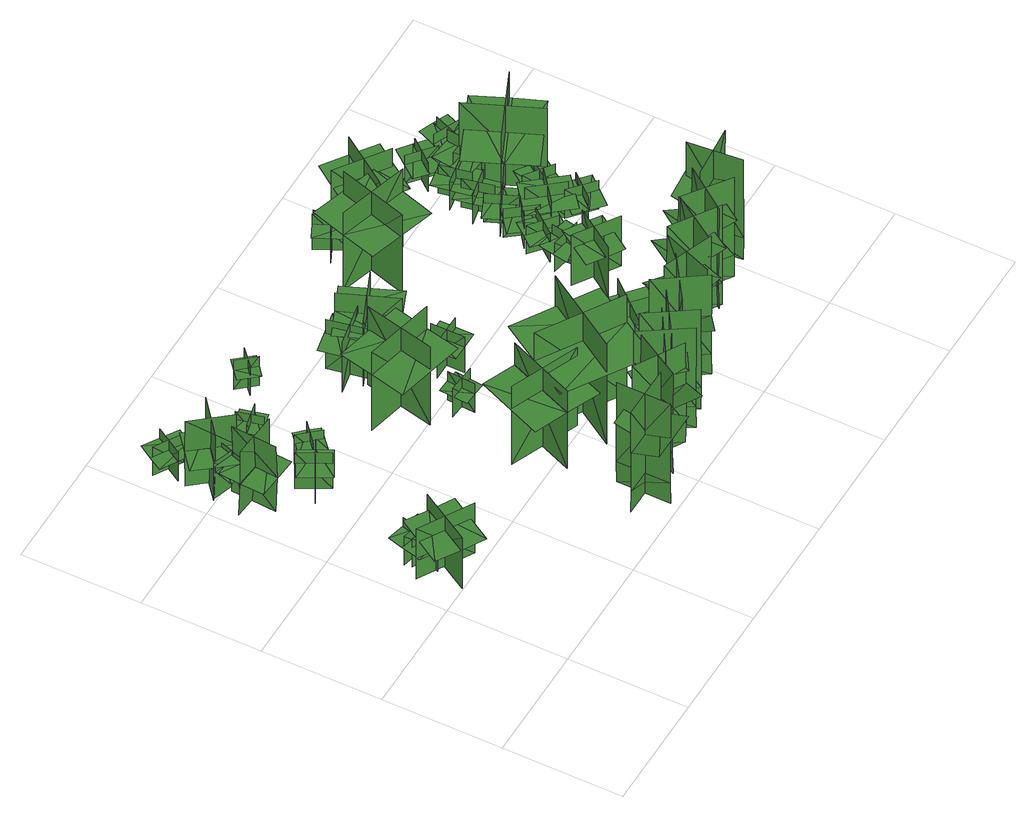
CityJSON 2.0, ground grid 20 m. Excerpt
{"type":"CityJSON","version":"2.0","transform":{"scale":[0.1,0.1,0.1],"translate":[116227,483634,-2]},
"CityObjects":{
"tree1":{"type":"SolitaryVegetationObject","geometry":[{"type":"MultiSurface","lod":"1","boundaries":[[[0,1,2]],[[0,2,3]],[[4,5,6]],[[4,6,7]],[[8,9,10]],[[8,10,11]],[[8,11,12]],[[8,12,13]]]}]},
"tree2":{"type":"SolitaryVegetationObject","geometry":[{"type":"MultiSurface","lod":"1","boundaries":[[[14,15,16]],[[14,16,17]],[[18,19,20]],[[18,20,21]],[[22,23,24]],[[22,24,25]],[[22,25,26]],[[22,26,27]]]}]},
"tree3":{"type":"SolitaryVegetationObject","geometry":[{"type":"MultiSurface","lod":"1","boundaries":[[[28,29,30]],[[28,30,31]],[[32,33,34]],[[32,34,35]],[[36,37,38]],[[36,38,39]],[[36,39,40]],[[36,40,41]]]}]},
"tree4":{"type":"SolitaryVegetationObject","geometry":[{"type":"MultiSurface","lod":"1","boundaries":[[[42,43,44]],[[42,44,45]],[[46,47,48]],[[46,48,49]],[[50,51,47]],[[50,47,46]],[[52,53,43]],[[52,43,42]],[[42,43,54]],[[42,54,55]],[[42,56,57]],[[42,57,43]]]}]},
"tree5":{"type":"SolitaryVegetationObject","geometry":[{"type":"MultiSurface","lod":"1","boundaries":[[[58,59,60]],[[58,60,61]],[[62,63,64]],[[62,64,65]],[[66,67,68]],[[66,68,69]],[[66,69,70]],[[66,70,71]]]}]},
"tree6":{"type":"SolitaryVegetationObject","geometry":[{"type":"MultiSurface","lod":"1","boundaries":[[[72,73,74]],[[72,74,75]],[[76,77,78]],[[76,78,79]],[[80,81,77]],[[80,77,76]],[[82,83,73]],[[82,73,72]],[[72,73,84]],[[72,84,85]],[[72,86,87]],[[72,87,73]]]}]},
"tree7":{"type":"SolitaryVegetationObject","geometry":[{"type":"MultiSurface","lod":"1","boundaries":[[[88,89,90]],[[88,90,91]],[[92,93,94]],[[92,94,95]],[[96,97,98]],[[96,98,99]],[[96,99,100]],[[96,100,101]]]}]},
"tree8":{"type":"SolitaryVegetationObject","geometry":[{"type":"MultiSurface","lod":"1","boundaries":[[[102,103,104]],[[102,104,105]],[[106,107,108]],[[106,108,109]],[[110,111,112]],[[110,112,113]],[[110,113,114]],[[110,114,115]]]}]},
"tree9":{"type":"SolitaryVegetationObject","geometry":[{"type":"MultiSurface","lod":"1","boundaries":[[[116,117,118]],[[116,118,119]],[[120,121,122]],[[120,122,123]],[[124,125,126]],[[124,126,127]],[[124,127,128]],[[124,128,129]]]}]},
"tree10":{"type":"SolitaryVegetationObject","geometry":[{"type":"MultiSurface","lod":"1","boundaries":[[[130,131,132]],[[130,132,133]],[[134,135,136]],[[134,136,137]],[[138,139,140]],[[138,140,141]],[[138,141,142]],[[138,142,143]]]}]},
"tree11":{"type":"SolitaryVegetationObject","geometry":[{"type":"MultiSurface","lod":"1","boundaries":[[[144,145,146]],[[144,146,147]],[[148,149,150]],[[148,150,151]],[[152,153,149]],[[152,149,148]],[[154,155,145]],[[154,145,144]],[[156,157,158]],[[156,158,159]],[[160,161,162]],[[160,162,163]]]}]},
"tree12":{"type":"SolitaryVegetationObject","geometry":[{"type":"MultiSurface","lod":"1","boundaries":[[[164,165,166]],[[164,166,167]],[[168,169,170]],[[168,170,171]],[[172,173,174]],[[172,174,175]],[[172,175,176]],[[172,176,177]]]}]},
"tree13":{"type":"SolitaryVegetationObject","geometry":[{"type":"MultiSurface","lod":"1","boundaries":[[[178,179,180]],[[178,180,181]],[[182,183,184]],[[182,184,185]],[[186,187,183]],[[186,183,182]],[[188,189,179]],[[188,179,178]],[[190,191,192]],[[190,192,193]],[[194,195,196]],[[194,196,197]]]}]},
"tree14":{"type":"SolitaryVegetationObject","geometry":[{"type":"MultiSurface","lod":"1","boundaries":[[[198,199,200]],[[198,200,201]],[[202,203,204]],[[202,204,205]],[[206,207,208]],[[206,208,209]],[[206,210,211]],[[206,211,207]]]}]},
"tree15":{"type":"SolitaryVegetationObject","geometry":[{"type":"MultiSurface","lod":"1","boundaries":[[[212,213,214]],[[212,214,215]],[[216,217,218]],[[216,218,219]],[[220,221,222]],[[220,222,223]],[[220,223,224]],[[220,224,225]]]}]},
"tree16":{"type":"SolitaryVegetationObject","geometry":[{"type":"MultiSurface","lod":"1","boundaries":[[[226,227,228]],[[226,228,229]],[[230,231,232]],[[230,232,233]],[[234,235,236]],[[234,236,237]],[[234,235,238]],[[234,238,239]]]}]},
"tree17":{"type":"SolitaryVegetationObject","geometry":[{"type":"MultiSurface","lod":"1","boundaries":[[[240,241,242]],[[240,242,243]],[[244,245,246]],[[244,246,247]],[[248,249,245]],[[248,245,244]],[[250,251,241]],[[250,241,240]],[[252,253,254]],[[252,254,255]],[[256,257,258]],[[256,258,259]]]}]},
"tree18":{"type":"SolitaryVegetationObject","geometry":[{"type":"MultiSurface","lod":"1","boundaries":[[[260,261,262]],[[260,262,263]],[[264,265,266]],[[264,266,267]],[[268,269,270]],[[268,270,271]],[[268,271,272]],[[268,272,273]]]}]},
"tree19":{"type":"SolitaryVegetationObject","geometry":[{"type":"MultiSurface","lod":"1","boundaries":[[[274,275,276]],[[274,276,277]],[[278,279,280]],[[278,280,281]],[[282,283,284]],[[282,284,285]],[[282,285,286]],[[282,286,287]]]}]},
"tree20":{"type":"SolitaryVegetationObject","geometry":[{"type":"MultiSurface","lod":"1","boundaries":[[[288,289,290]],[[288,290,291]],[[292,293,294]],[[292,294,295]],[[296,297,293]],[[296,293,292]],[[298,299,289]],[[298,289,288]],[[300,301,302]],[[300,302,303]],[[304,305,306]],[[304,306,307]]]}]},
"tree21":{"type":"SolitaryVegetationObject","geometry":[{"type":"MultiSurface","lod":"1","boundaries":[[[308,309,310]],[[308,310,311]],[[312,313,314]],[[312,314,315]],[[316,317,318]],[[316,318,319]],[[316,319,320]],[[316,320,321]]]}]},
"tree22":{"type":"SolitaryVegetationObject","geometry":[{"type":"MultiSurface","lod":"1","boundaries":[[[322,323,324]],[[322,324,325]],[[326,327,328]],[[326,328,329]],[[330,331,332]],[[330,332,333]],[[330,333,334]],[[330,334,335]]]}]},
"tree23":{"type":"SolitaryVegetationObject","geometry":[{"type":"MultiSurface","lod":"1","boundaries":[[[336,337,338]],[[336,338,339]],[[340,341,342]],[[340,342,343]],[[344,345,341]],[[344,341,340]],[[346,347,337]],[[346,337,336]],[[348,349,350]],[[348,350,351]],[[352,353,354]],[[352,354,355]]]}]},
"tree24":{"type":"SolitaryVegetationObject","geometry":[{"type":"MultiSurface","lod":"1","boundaries":[[[356,357,358]],[[356,358,359]],[[360,361,362]],[[360,362,363]],[[364,365,366]],[[364,366,367]],[[364,367,368]],[[364,368,369]]]}]},
"tree25":{"type":"SolitaryVegetationObject","geometry":[{"type":"MultiSurface","lod":"1","boundaries":[[[370,371,372]],[[370,372,373]],[[374,375,376]],[[374,376,377]],[[378,379,375]],[[378,375,374]],[[380,381,371]],[[380,371,370]],[[382,383,384]],[[382,384,385]],[[386,387,388]],[[386,388,389]]]}]},
"tree26":{"type":"SolitaryVegetationObject","geometry":[{"type":"MultiSurface","lod":"1","boundaries":[[[390,391,392]],[[390,392,393]],[[394,395,396]],[[394,396,397]],[[398,399,395]],[[398,395,394]],[[400,401,391]],[[400,391,390]],[[402,403,404]],[[402,404,405]],[[406,407,408]],[[406,408,409]]]}]},
"tree27":{"type":"SolitaryVegetationObject","geometry":[{"type":"MultiSurface","lod":"1","boundaries":[[[410,411,412]],[[410,412,413]],[[414,415,416]],[[414,416,417]],[[418,419,420]],[[418,420,421]],[[418,421,422]],[[418,422,423]]]}]},
"tree28":{"type":"SolitaryVegetationObject","geometry":[{"type":"MultiSurface","lod":"1","boundaries":[[[424,425,426]],[[424,426,427]],[[428,429,430]],[[428,430,431]],[[432,433,434]],[[432,434,435]],[[432,435,436]],[[432,436,437]]]}]},
"tree29":{"type":"SolitaryVegetationObject","geometry":[{"type":"MultiSurface","lod":"1","boundaries":[[[438,439,440]],[[438,440,441]],[[442,443,444]],[[442,444,445]],[[446,447,448]],[[446,448,449]],[[446,450,451]],[[446,451,447]]]}]},
"tree30":{"type":"SolitaryVegetationObject","geometry":[{"type":"MultiSurface","lod":"1","boundaries":[[[452,453,454]],[[452,454,455]],[[456,457,458]],[[456,458,459]],[[460,461,457]],[[460,457,456]],[[462,463,453]],[[462,453,452]],[[464,465,466]],[[464,466,467]],[[468,469,470]],[[468,470,471]]]}]},
"tree31":{"type":"SolitaryVegetationObject","geometry":[{"type":"MultiSurface","lod":"1","boundaries":[[[472,473,474]],[[472,474,475]],[[476,477,478]],[[476,478,479]],[[480,481,482]],[[480,482,483]],[[480,483,484]],[[480,484,485]]]}]},
"tree32":{"type":"SolitaryVegetationObject","geometry":[{"type":"MultiSurface","lod":"1","boundaries":[[[486,487,488]],[[486,488,489]],[[490,491,492]],[[490,492,493]],[[494,495,496]],[[494,496,497]],[[494,497,498]],[[494,498,499]]]}]},
"tree33":{"type":"SolitaryVegetationObject","geometry":[{"type":"MultiSurface","lod":"1","boundaries":[[[500,501,502]],[[500,502,503]],[[504,505,506]],[[504,506,507]],[[508,509,510]],[[508,510,511]],[[508,511,512]],[[508,512,513]]]}]},
"tree34":{"type":"SolitaryVegetationObject","geometry":[{"type":"MultiSurface","lod":"1","boundaries":[[[514,515,516]],[[514,516,517]],[[518,519,520]],[[518,520,521]],[[522,523,524]],[[522,524,525]],[[522,525,526]],[[522,526,527]]]}]},
"tree35":{"type":"SolitaryVegetationObject","geometry":[{"type":"MultiSurface","lod":"1","boundaries":[[[528,529,530]],[[528,530,531]],[[532,533,534]],[[532,534,535]],[[536,537,538]],[[536,538,539]],[[536,539,540]],[[536,540,541]]]}]},
"tree36":{"type":"SolitaryVegetationObject","geometry":[{"type":"MultiSurface","lod":"1","boundaries":[[[542,543,544]],[[542,544,545]],[[546,547,548]],[[546,548,549]],[[550,551,547]],[[550,547,546]],[[552,553,543]],[[552,543,542]],[[554,555,556]],[[554,556,557]],[[558,559,560]],[[558,560,561]]]}]},
"tree37":{"type":"SolitaryVegetationObject","geometry":[{"type":"MultiSurface","lod":"1","boundaries":[[[562,563,564]],[[562,564,565]],[[566,567,568]],[[566,568,569]],[[570,571,572]],[[570,572,573]],[[570,573,574]],[[570,574,575]]]}]},
"tree38":{"type":"SolitaryVegetationObject","geometry":[{"type":"MultiSurface","lod":"1","boundaries":[[[576,577,578]],[[576,578,579]],[[580,581,582]],[[580,582,583]],[[584,585,586]],[[584,586,587]],[[584,587,588]],[[584,588,589]]]}]},
"tree39":{"type":"SolitaryVegetationObject","geometry":[{"type":"MultiSurface","lod":"1","boundaries":[[[590,591,592]],[[590,592,593]],[[594,595,596]],[[594,596,597]],[[598,599,600]],[[598,600,601]],[[598,601,602]],[[598,602,603]]]}]},
"tree40":{"type":"SolitaryVegetationObject","geometry":[{"type":"MultiSurface","lod":"1","boundaries":[[[604,605,606]],[[604,606,607]],[[608,609,610]],[[608,610,611]],[[612,613,614]],[[612,614,615]],[[612,615,616]],[[612,616,617]]]}]},
"tree41":{"type":"SolitaryVegetationObject","geometry":[{"type":"MultiSurface","lod":"1","boundaries":[[[618,619,620]],[[618,620,621]],[[622,623,624]],[[622,624,625]],[[626,627,628]],[[626,628,629]],[[626,629,630]],[[626,630,631]]]}]},
"tree42":{"type":"SolitaryVegetationObject","geometry":[{"type":"MultiSurface","lod":"1","boundaries":[[[632,633,634]],[[632,634,635]],[[636,637,638]],[[636,638,639]],[[640,641,642]],[[640,642,643]],[[640,643,644]],[[640,644,645]]]}]},
"tree43":{"type":"SolitaryVegetationObject","geometry":[{"type":"MultiSurface","lod":"1","boundaries":[[[646,647,648]],[[646,648,649]],[[650,651,652]],[[650,652,653]],[[654,655,656]],[[654,656,657]],[[654,655,658]],[[654,658,659]]]}]},
"tree44":{"type":"SolitaryVegetationObject","geometry":[{"type":"MultiSurface","lod":"1","boundaries":[[[660,661,662]],[[660,662,663]],[[664,665,666]],[[664,666,667]],[[668,669,670]],[[668,670,671]],[[668,671,672]],[[668,672,673]]]}]},
"tree45":{"type":"SolitaryVegetationObject","geometry":[{"type":"MultiSurface","lod":"1","boundaries":[[[674,675,676]],[[674,676,677]],[[678,679,680]],[[678,680,681]],[[682,683,684]],[[682,684,685]],[[682,685,686]],[[682,686,687]]]}]}
},
"vertices":[
[114,216,8],[28,267,8],[28,267,117],[114,216,117],[95,285,8],[44,199,8],[44,199,117],[95,285,117],[93,281,87],[56,304,87],[8,225,87],[46,202,87],[84,180,87],[131,259,87],
[80,292,11],[80,292,73],[54,245,73],[54,245,11],[89,257,11],[89,257,73],[44,282,73],[44,282,11],[96,253,53],[109,276,53],[53,307,53],[40,284,53],[27,261,53],[83,229,53],
[73,313,12],[73,313,74],[60,261,74],[60,261,12],[91,282,12],[91,282,74],[41,294,74],[41,294,12],[99,280,54],[105,306,54],[43,321,54],[36,295,54],[30,269,54],[93,254,54],
[96,548,72],[19,554,72],[17,514,72],[93,509,72],[56,513,72],[62,589,72],[57,589,142],[52,513,142],[52,513,2],[57,589,2],[96,551,2],[20,557,2],[19,554,142],[96,548,142],[98,587,72],[22,592,72],
[97,581,4],[29,604,4],[29,604,82],[97,581,82],[74,626,4],[51,559,4],[51,559,82],[74,626,82],[73,624,60],[43,634,60],[22,571,60],[52,561,60],[81,551,60],[102,614,60],
[88,649,73],[29,601,73],[54,570,74],[113,619,74],[84,596,73],[36,656,73],[32,653,143],[80,594,143],[80,594,3],[32,653,3],[86,652,3],[27,603,3],[29,601,143],[88,649,143],[64,679,74],[5,631,74],
[127,459,8],[101,508,8],[101,508,85],[127,459,85],[138,494,8],[89,468,8],[89,468,85],[138,494,85],[138,494,63],[125,519,63],[76,493,63],[89,468,63],[103,444,63],[151,470,63],
[65,713,2],[65,713,64],[37,667,64],[37,667,2],[73,678,2],[73,678,64],[29,705,64],[29,705,2],[80,673,43],[94,696,43],[39,730,43],[25,707,43],[11,684,43],[66,651,43],
[173,499,8],[143,532,8],[143,532,70],[173,499,70],[175,529,8],[141,499,8],[141,499,70],[175,529,70],[175,529,52],[160,545,52],[127,516,52],[141,499,52],[156,483,52],[189,512,52],
[155,588,7],[145,631,7],[145,631,68],[155,588,68],[171,613,7],[128,603,7],[128,603,68],[171,613,68],[171,613,51],[166,635,51],[123,624,51],[128,603,51],[133,581,51],[176,592,51],
[383,53,55],[292,53,55],[292,54,225],[383,54,225],[334,101,55],[334,11,55],[335,11,225],[335,101,225],[335,101,10],[335,11,10],[383,54,10],[292,54,10],[383,54,138],[292,54,138],[292,7,154],[383,7,154],[304,54,165],[372,54,165],[372,88,174],[304,88,174],
[297,254,4],[410,207,4],[410,207,173],[297,254,173],[328,179,4],[374,291,4],[374,291,173],[328,179,173],[328,179,126],[384,155,126],[430,268,126],[374,291,126],[318,314,126],[272,202,126],
[451,48,55],[373,95,55],[374,96,225],[452,50,225],[434,115,55],[388,37,55],[389,36,225],[435,114,225],[435,114,10],[389,36,10],[452,50,10],[374,96,10],[452,49,138],[374,95,138],[350,56,154],[428,9,154],[384,89,165],[443,55,165],[460,84,174],[402,119,174],
[261,679,5],[233,654,5],[233,654,68],[261,679,68],[232,681,5],[257,652,5],[257,652,68],[232,681,68],[232,681,47],[257,652,47],[273,666,47],[248,695,47],[217,668,47],[241,639,47],
[309,396,3],[336,515,3],[336,515,172],[309,396,172],[377,439,3],[259,466,3],[259,466,172],[377,439,172],[377,439,124],[391,498,124],[272,525,124],[259,466,124],[245,407,124],[364,380,124],
[360,350,5],[363,397,5],[363,397,67],[360,350,67],[384,371,5],[337,374,5],[337,374,67],[384,371,67],[361,350,46],[365,397,46],[341,398,46],[338,351,46],[384,395,46],[380,348,46],
[418,66,55],[495,115,55],[496,113,225],[419,65,225],[485,51,55],[437,127,55],[436,127,225],[485,50,225],[485,50,10],[436,127,10],[419,65,10],[496,113,10],[419,65,138],[495,114,138],[471,153,155],[394,104,155],[485,107,165],[428,70,165],[446,41,174],[504,78,174],
[401,153,1],[484,284,1],[484,284,216],[401,153,216],[502,175,1],[371,257,1],[371,257,216],[502,175,216],[502,175,156],[543,241,156],[412,323,156],[371,257,156],[330,192,156],[461,109,156],
[330,581,8],[345,505,8],[345,505,115],[330,581,115],[301,538,8],[377,553,8],[377,553,115],[301,538,115],[301,538,85],[309,500,85],[385,515,85],[377,553,85],[369,591,85],[294,576,85],
[455,76,54],[531,126,54],[531,125,224],[456,75,224],[522,62,54],[472,138,54],[471,137,224],[521,62,224],[521,62,9],[471,137,9],[456,75,9],[531,125,9],[456,75,137],[531,125,137],[506,164,153],[430,114,153],[521,118,164],[464,80,164],[484,52,173],[540,90,173],
[423,558,2],[331,520,2],[331,520,140],[423,558,140],[362,584,2],[399,492,2],[399,492,140],[362,584,140],[362,584,101],[316,565,101],[353,473,101],[399,492,101],[446,511,101],[408,603,101],
[447,430,7],[392,430,7],[392,430,84],[447,430,84],[421,456,7],[421,400,7],[421,400,84],[421,456,84],[421,456,62],[394,456,62],[394,400,62],[421,400,62],[449,400,62],[449,456,62],
[590,82,51],[539,157,51],[540,158,221],[591,82,221],[603,149,51],[528,98,51],[528,97,221],[603,148,221],[603,148,6],[528,97,6],[591,82,6],[540,158,6],[590,82,134],[540,157,134],[501,131,151],[552,56,151],[547,147,161],[585,91,161],[613,110,170],[575,166,170],
[614,177,1],[539,242,1],[539,242,109],[614,177,109],[609,248,1],[543,172,1],[543,172,109],[609,248,109],[606,245,79],[573,274,79],[513,204,79],[546,175,79],[579,147,79],[639,216,79],
[597,93,50],[628,178,50],[630,177,220],[598,93,220],[659,121,50],[574,153,50],[574,152,220],[659,120,220],[659,120,5],[574,152,5],[598,93,5],[630,177,5],[598,93,133],[629,178,133],[586,194,150],[554,109,150],[625,166,160],[602,102,160],[634,90,169],[657,154,169],
[653,122,50],[704,198,50],[705,197,220],[655,122,220],[721,135,50],[645,186,50],[645,185,220],[720,135,220],[720,135,5],[645,185,5],[655,122,5],[705,197,5],[654,122,133],[705,197,133],[666,223,149],[616,148,149],[698,187,160],[660,130,160],[689,111,169],[726,168,169],
[554,673,2],[519,557,2],[519,557,171],[554,673,171],[482,635,2],[599,600,2],[599,600,171],[482,635,171],[482,635,123],[465,577,123],[581,542,123],[599,600,123],[617,658,123],[500,694,123],
[518,675,6],[568,699,6],[568,699,83],[518,675,83],[553,662,6],[529,712,6],[529,712,83],[553,662,83],[553,662,61],[578,675,61],[554,724,61],[529,712,61],[504,700,61],[528,650,61],
[652,287,5],[699,356,5],[699,356,114],[652,287,114],[716,300,5],[648,346,5],[648,346,114],[716,300,114],[656,293,86],[699,356,86],[671,374,86],[629,311,86],[684,275,86],[726,337,86],
[709,135,51],[762,209,51],[763,208,221],[710,134,221],[777,146,51],[703,199,51],[703,198,221],[776,145,221],[776,145,6],[703,198,6],[710,134,6],[763,208,6],[710,135,134],[763,208,134],[725,235,151],[672,162,151],[755,198,161],[716,143,161],[744,123,170],[783,178,170],
[690,401,6],[690,401,68],[681,348,68],[681,348,6],[710,371,6],[710,371,68],[660,380,68],[660,380,6],[718,369,48],[723,396,48],[660,407,48],[655,381,48],[650,354,48],[713,343,48],
[652,646,2],[571,703,2],[571,703,141],[652,646,141],[641,712,2],[584,630,2],[584,630,141],[641,712,141],[641,712,102],[601,740,102],[543,659,102],[584,630,102],[625,601,102],[682,683,102],
[707,437,6],[707,437,68],[673,395,68],[673,395,6],[710,400,6],[710,400,68],[670,433,68],[670,433,6],[716,395,48],[733,416,48],[684,457,48],[667,436,48],[650,416,48],[699,375,48],
[683,478,6],[683,478,68],[716,435,68],[716,435,6],[719,472,6],[719,472,68],[678,441,68],[678,441,6],[725,477,48],[709,499,48],[658,459,48],[675,438,48],[691,417,48],[742,456,48],
[696,518,6],[696,518,68],[717,469,68],[717,469,6],[729,504,6],[729,504,68],[682,483,68],[682,483,6],[736,507,48],[726,532,48],[667,506,48],[678,481,48],[689,457,48],[747,483,48],
[759,193,52],[849,202,52],[849,200,223],[759,192,223],[812,149,53],[803,240,53],[802,239,223],[811,149,223],[811,149,7],[802,239,7],[759,192,7],[849,200,7],[759,192,135],[849,201,135],[845,247,152],[755,238,152],[837,200,162],[769,193,162],[773,159,171],[840,165,171],
[737,541,6],[737,541,68],[685,530,68],[685,530,6],[717,511,6],[717,511,68],[706,561,68],[706,561,6],[718,503,48],[744,508,48],[732,571,48],[706,566,48],[679,561,48],[692,498,48],
[769,459,7],[769,459,84],[717,417,84],[717,417,7],[763,414,7],[763,414,84],[722,464,84],[722,464,7],[770,407,59],[795,428,59],[745,490,59],[719,469,59],[693,447,59],[744,385,59],
[744,581,7],[744,581,69],[692,572,69],[692,572,7],[723,552,7],[723,552,69],[714,603,69],[714,603,7],[724,544,49],[751,548,49],[740,612,49],[714,607,49],[687,603,49],[698,540,49],
[794,380,12],[794,380,74],[754,415,74],[754,415,12],[758,378,12],[758,378,74],[792,417,74],[792,417,12],[752,372,54],[772,354,54],[815,402,54],[795,420,54],[775,438,54],[732,390,54],
[795,453,8],[795,453,70],[752,484,70],[752,484,8],[760,448,8],[760,448,70],[790,490,70],[790,490,8],[755,441,50],[777,426,50],[814,478,50],[792,493,50],[770,509,50],[733,457,50],
[707,655,6],[707,655,68],[748,621,68],[748,621,6],[743,658,6],[743,658,68],[710,618,68],[710,618,6],[748,664,48],[727,681,48],[687,631,48],[708,614,48],[728,597,48],[769,647,48],
[719,501,4],[838,553,4],[838,553,176],[719,501,176],[801,469,4],[750,588,4],[750,588,176],[801,469,176],[721,497,119],[840,549,119],[814,608,119],[695,557,119],[860,501,119],[742,449,119],
[769,618,7],[769,618,84],[762,552,84],[762,552,7],[797,583,7],[797,583,84],[733,589,84],[733,589,7],[807,582,59],[810,615,59],[730,623,59],[727,590,59],[723,557,59],[803,549,59],
[762,637,7],[762,637,69],[811,616,69],[811,616,7],[795,650,7],[795,650,69],[776,602,69],[776,602,7],[798,657,49],[774,667,49],[749,608,49],[774,598,49],[799,588,49],[823,647,49]
]}
